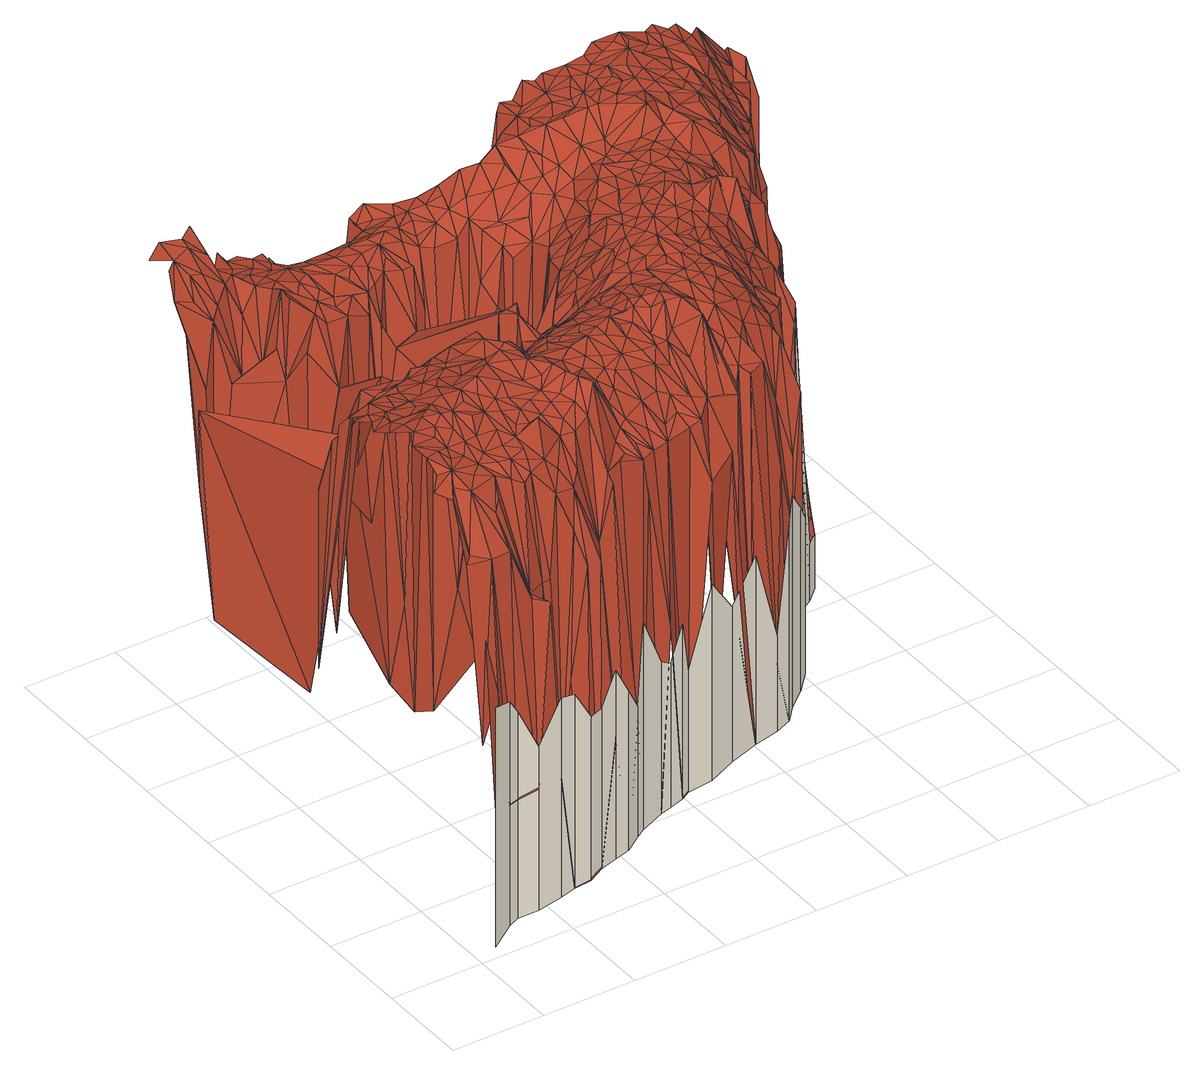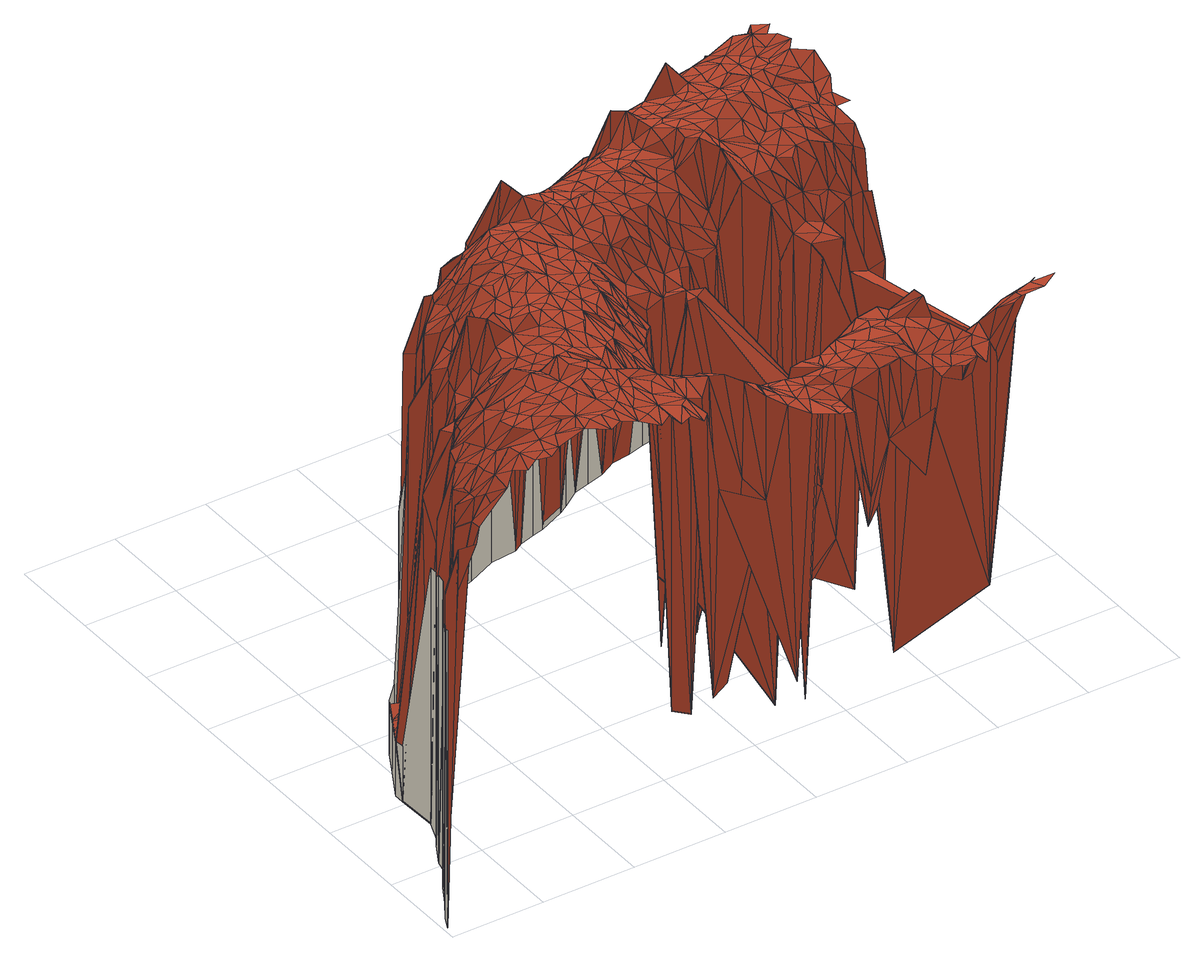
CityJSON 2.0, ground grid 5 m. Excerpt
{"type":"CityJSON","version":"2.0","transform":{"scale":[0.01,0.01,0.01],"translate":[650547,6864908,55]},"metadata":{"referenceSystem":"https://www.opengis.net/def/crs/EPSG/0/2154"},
"CityObjects":{
"building1":{"type":"Building","geometry":[{"type":"MultiSurface","lod":"2","boundaries":[[[0,1,2]],[[1,0,3]],[[4,5,6,7]],[[8,0,2]],[[9,10,3]],[[11,10,12]],[[0,9,3]],[[10,9,12]],[[13,11,12]],[[14,15,11]],[[9,0,8]],[[15,14,16]],[[13,14,11]],[[9,17,12]],[[17,13,12]],[[18,9,8]],[[14,19,16]],[[20,4,7,21]],[[14,13,17]],[[17,9,22]],[[23,19,24]],[[9,18,22]],[[19,14,24]],[[14,17,25]],[[26,27,28]],[[29,17,22]],[[14,30,24]],[[27,31,32]],[[33,23,24]],[[31,23,34]],[[18,35,22]],[[36,20,21,37]],[[27,32,28]],[[30,14,38]],[[23,33,34]],[[39,17,29]],[[40,14,25]],[[30,33,24]],[[17,39,25]],[[41,42,26]],[[41,26,28]],[[14,40,38]],[[43,44,42]],[[45,29,22]],[[32,31,46]],[[30,38,33]],[[35,47,22]],[[48,31,34]],[[39,29,49]],[[29,45,49]],[[31,48,46]],[[41,43,42]],[[47,45,22]],[[39,40,25]],[[33,48,34]],[[32,50,28]],[[45,39,49]],[[51,41,28]],[[33,38,52]],[[53,47,35]],[[54,51,28]],[[51,43,41]],[[55,56,57]],[[38,40,52]],[[50,32,46]],[[43,58,57]],[[48,33,59]],[[55,60,56]],[[50,54,28]],[[40,39,61]],[[53,45,47]],[[33,52,59]],[[62,36,37,63]],[[58,43,51]],[[48,64,46]],[[58,55,57]],[[65,53,35]],[[61,39,45]],[[40,66,52]],[[60,67,68]],[[40,69,66]],[[69,40,61]],[[60,55,70]],[[60,71,67]],[[64,48,59]],[[64,50,46]],[[45,53,65]],[[51,54,72]],[[58,51,73]],[[71,60,70]],[[45,65,74]],[[75,61,45]],[[50,76,54]],[[66,77,52]],[[67,71,68]],[[51,78,73]],[[52,79,59]],[[80,58,73]],[[55,58,81]],[[82,45,74]],[[69,83,66]],[[54,76,72]],[[83,69,61]],[[55,81,70]],[[79,64,59]],[[75,45,82]],[[64,76,50]],[[78,51,72]],[[77,79,52]],[[75,83,61]],[[71,84,68]],[[78,80,73]],[[85,58,80]],[[64,79,76]],[[66,83,86]],[[81,58,85]],[[65,87,74]],[[71,70,88]],[[76,78,72]],[[77,66,89]],[[70,81,88]],[[87,82,74]],[[78,85,80]],[[90,62,63,91]],[[68,84,92]],[[84,71,88]],[[79,77,93]],[[94,83,75]],[[94,75,82]],[[66,86,89]],[[90,87,65]],[[76,79,95]],[[81,85,96]],[[78,76,95]],[[85,78,96]],[[94,82,97]],[[82,87,97]],[[83,94,98]],[[81,99,88]],[[83,100,86]],[[99,81,101]],[[78,102,96]],[[103,84,88]],[[77,104,93]],[[100,83,98]],[[81,105,101]],[[84,103,92]],[[105,81,96]],[[104,79,93]],[[104,77,89]],[[79,106,95]],[[79,104,107]],[[108,94,97]],[[102,78,109]],[[78,95,109]],[[87,108,97]],[[106,79,107]],[[87,90,110]],[[86,111,89]],[[100,111,86]],[[99,112,88]],[[94,113,98]],[[112,99,101]],[[112,103,88]],[[102,114,96]],[[111,100,98]],[[110,90,91,115]],[[116,87,110]],[[105,112,101]],[[114,105,96]],[[94,108,113]],[[103,117,92]],[[111,104,89]],[[87,116,118]],[[113,111,98]],[[104,106,107]],[[95,106,109]],[[108,87,118]],[[114,102,109]],[[112,105,119]],[[92,120,121]],[[105,122,119]],[[104,111,123]],[[106,124,109]],[[125,116,110]],[[106,104,126]],[[122,105,114]],[[111,113,127]],[[117,120,92]],[[116,125,118]],[[113,108,128]],[[111,129,123]],[[130,131,121]],[[112,132,103]],[[124,133,109]],[[133,114,109]],[[104,134,126]],[[124,106,135]],[[132,117,103]],[[130,136,131]],[[137,111,127]],[[134,104,123]],[[129,111,137]],[[138,112,119]],[[139,136,140]],[[106,126,135]],[[141,108,118]],[[142,125,110]],[[142,110,115,143]],[[122,114,144]],[[108,141,128]],[[122,138,119]],[[136,130,140]],[[132,112,145]],[[125,141,118]],[[112,138,145]],[[113,146,127]],[[129,147,123]],[[133,124,148]],[[126,134,135]],[[146,113,128]],[[148,124,135]],[[132,120,117]],[[142,141,125]],[[147,134,123]],[[149,150,139]],[[147,129,137]],[[151,114,133]],[[114,151,144]],[[138,122,152]],[[153,139,140]],[[146,137,127]],[[149,139,154]],[[155,122,144]],[[122,155,152]],[[141,146,128]],[[154,139,153]],[[138,132,145]],[[141,142,156]],[[130,153,140]],[[134,147,157]],[[149,158,159]],[[120,132,160]],[[151,133,148]],[[134,161,135]],[[162,130,121]],[[120,162,121]],[[163,147,137]],[[134,157,161]],[[146,141,164]],[[155,138,152]],[[142,165,156]],[[146,163,137]],[[166,142,143,167]],[[168,149,154]],[[169,148,135]],[[151,155,144]],[[132,138,170]],[[153,130,171]],[[132,172,160]],[[168,154,153]],[[157,147,173]],[[151,148,174]],[[175,141,156]],[[141,175,164]],[[161,169,135]],[[172,132,170]],[[147,163,173]],[[165,176,156]],[[155,151,177]],[[149,168,178]],[[138,155,179]],[[158,149,180]],[[181,146,164]],[[182,138,179]],[[163,146,183]],[[168,153,184]],[[138,182,185]],[[138,185,170]],[[176,175,156]],[[148,186,174]],[[120,160,187]],[[157,188,161]],[[155,177,179]],[[172,189,160]],[[180,149,178]],[[169,186,148]],[[188,157,173]],[[146,181,183]],[[178,168,184]],[[175,181,164]],[[130,190,171]],[[186,151,174]],[[191,153,171]],[[163,192,173]],[[189,193,160]],[[151,186,177]],[[194,169,161]],[[176,165,195]],[[185,182,179]],[[153,191,184]],[[192,163,183]],[[196,158,180]],[[197,172,170]],[[195,166,167,198]],[[175,176,195]],[[188,194,161]],[[185,197,170]],[[160,193,187]],[[192,188,173]],[[197,189,172]],[[162,190,130]],[[177,199,179]],[[162,120,187]],[[177,186,200]],[[169,194,201]],[[202,178,184]],[[193,189,203]],[[202,180,178]],[[181,204,183]],[[181,175,205]],[[199,185,179]],[[206,191,171]],[[207,175,195]],[[177,200,199]],[[191,202,184]],[[208,186,169]],[[204,192,183]],[[196,180,209]],[[208,169,201]],[[197,185,210]],[[188,192,211]],[[212,175,207]],[[213,206,171]],[[190,213,171]],[[193,203,187]],[[194,188,214]],[[209,180,202]],[[210,185,199]],[[175,212,205]],[[204,181,205]],[[202,191,215]],[[189,216,203]],[[189,197,216]],[[196,209,217]],[[192,204,211]],[[191,206,215]],[[194,218,201]],[[186,219,200]],[[207,195,220]],[[221,195,198,222]],[[186,208,219]],[[218,194,214]],[[200,219,199]],[[203,216,223]],[[218,208,201]],[[212,207,220]],[[224,188,211]],[[197,210,225]],[[190,162,226]],[[227,209,202]],[[228,202,215]],[[188,229,214]],[[209,227,217]],[[230,210,199]],[[216,197,231]],[[232,206,213]],[[206,233,215]],[[190,232,213]],[[204,234,211]],[[208,235,219]],[[234,204,205]],[[236,203,223]],[[203,236,187]],[[208,218,237]],[[212,238,205]],[[219,230,199]],[[232,190,239]],[[235,208,237]],[[162,236,226]],[[188,224,229]],[[231,197,225]],[[236,162,187]],[[223,216,231]],[[228,227,202]],[[233,228,215]],[[229,218,214]],[[240,212,220]],[[190,226,241]],[[234,224,211]],[[210,242,225]],[[206,232,243]],[[239,190,241]],[[227,244,217]],[[238,234,205]],[[210,230,245]],[[230,219,246]],[[212,240,247]],[[233,206,243]],[[242,210,245]],[[232,239,241]],[[240,221,222,248]],[[235,249,219]],[[228,233,250]],[[251,212,247]],[[226,236,241]],[[218,252,237]],[[238,212,253]],[[242,231,225]],[[219,249,246]],[[218,229,254]],[[227,228,255]],[[236,223,256]],[[252,218,254]],[[257,235,237]],[[232,258,243]],[[233,259,250]],[[259,228,250]],[[260,230,246]],[[253,212,251]],[[249,235,261]],[[224,234,262]],[[229,224,262]],[[236,263,241]],[[234,238,264]],[[265,233,243]],[[230,260,245]],[[235,257,261]],[[266,232,241]],[[249,260,246]],[[267,227,255]],[[252,257,237]],[[240,268,247]],[[232,266,258]],[[259,233,269]],[[229,270,254]],[[223,231,271]],[[258,265,243]],[[233,265,269]],[[255,228,272]],[[263,266,241]],[[273,242,245]],[[270,229,262]],[[228,259,272]],[[257,249,261]],[[236,274,263]],[[270,252,254]],[[268,251,247]],[[262,234,275]],[[276,234,264]],[[238,253,277]],[[238,278,264]],[[256,223,271]],[[279,267,255]],[[260,280,245]],[[268,240,281]],[[274,236,256]],[[231,242,282]],[[279,255,272]],[[268,253,251]],[[234,276,275]],[[278,238,277]],[[260,249,283]],[[284,240,248,285]],[[240,284,281]],[[286,265,258]],[[274,266,263]],[[280,273,245]],[[257,252,287]],[[266,286,258]],[[249,257,288]],[[270,262,275]],[[253,268,277]],[[289,259,269]],[[278,276,264]],[[280,260,283]],[[249,288,283]],[[252,270,290]],[[259,289,272]],[[284,268,281]],[[242,273,282]],[[266,274,291]],[[265,292,269]],[[293,279,272]],[[277,268,294]],[[287,252,290]],[[286,266,295]],[[278,277,296]],[[279,293,297]],[[274,256,271]],[[292,265,286]],[[298,266,291]],[[299,270,275]],[[288,257,300]],[[300,257,287]],[[266,298,295]],[[276,278,301]],[[268,302,294]],[[302,277,294]],[[292,289,269]],[[289,293,272]],[[301,278,296]],[[303,286,295]],[[276,304,275]],[[277,302,296]],[[280,283,305]],[[268,284,306]],[[273,280,282]],[[270,299,290]],[[231,307,271]],[[283,288,305]],[[291,274,308]],[[298,303,295]],[[302,268,306]],[[303,292,286]],[[304,276,301]],[[300,287,290]],[[304,299,275]],[[309,284,285,310]],[[298,291,308]],[[311,293,289]],[[282,280,312]],[[313,274,271]],[[288,300,314]],[[302,315,296]],[[292,311,289]],[[316,292,303]],[[280,317,312]],[[318,300,290]],[[319,231,282]],[[317,280,305]],[[320,301,296]],[[274,313,308]],[[321,304,301]],[[322,300,318]],[[303,298,323]],[[293,311,324]],[[288,325,305]],[[299,304,326]],[[325,288,314]],[[327,300,322]],[[316,303,323]],[[315,320,296]],[[328,302,306]],[[299,329,290]],[[292,316,330]],[[311,292,331]],[[307,231,332]],[[302,328,315]],[[300,327,314]],[[329,318,290]],[[320,321,301]],[[317,282,312]],[[333,298,308]],[[329,322,318]],[[307,313,271]],[[329,299,326]],[[334,292,330]],[[292,334,331]],[[330,316,323]],[[335,309,310,336]],[[298,333,323]],[[329,327,322]],[[311,337,324]],[[335,328,306]],[[338,304,321]],[[325,317,305]],[[304,338,326]],[[231,319,332]],[[328,320,315]],[[337,311,331]],[[317,339,282]],[[313,333,308]],[[321,320,340]],[[341,325,314]],[[333,313,307]],[[327,329,342]],[[338,329,326]],[[327,343,314]],[[338,321,340]],[[317,344,339]],[[320,328,345]],[[333,346,323]],[[334,347,331]],[[317,325,348]],[[339,349,282]],[[334,330,350]],[[328,335,351]],[[352,330,323]],[[347,337,331]],[[317,353,344]],[[354,333,307]],[[343,327,342]],[[343,341,314]],[[325,341,348]],[[346,352,323]],[[351,335,336,355]],[[353,317,348]],[[347,334,356]],[[344,349,339]],[[320,357,340]],[[329,358,342]],[[349,319,282]],[[346,333,352]],[[329,338,359]],[[330,352,350]],[[357,320,345]],[[334,360,356]],[[361,354,307]],[[333,354,362]],[[353,349,344]],[[358,329,359]],[[328,363,345]],[[360,334,350]],[[328,351,364]],[[341,365,348]],[[358,343,342]],[[366,338,340]],[[367,368,337]],[[361,307,332]],[[367,337,347]],[[343,369,341]],[[352,333,370]],[[333,362,370]],[[338,371,359]],[[367,347,356]],[[363,328,364]],[[341,369,365]],[[372,353,348]],[[357,366,340]],[[349,373,319]],[[374,349,353]],[[375,357,345]],[[362,354,376]],[[360,367,356]],[[365,372,348]],[[377,354,361]],[[378,371,338]],[[349,374,373]],[[366,378,338]],[[352,379,350]],[[380,358,359]],[[363,375,345]],[[380,343,358]],[[381,360,350]],[[372,374,353]],[[382,351,355,383]],[[373,384,319]],[[369,343,385]],[[364,351,386]],[[371,380,359]],[[376,354,377]],[[319,384,332]],[[384,361,332]],[[362,376,370]],[[387,372,365]],[[379,352,370]],[[375,366,357]],[[373,374,388]],[[367,360,389]],[[369,390,365]],[[343,380,385]],[[384,373,388]],[[390,387,365]],[[379,381,350]],[[391,380,371]],[[390,369,385]],[[392,363,364]],[[393,371,378]],[[361,384,394]],[[392,375,363]],[[366,393,378]],[[395,372,387]],[[374,372,396]],[[377,361,397]],[[391,371,398]],[[374,399,388]],[[392,364,386]],[[360,400,389]],[[401,367,389]],[[399,384,388]],[[387,390,402]],[[381,400,360]],[[366,375,403]],[[380,391,398]],[[371,393,398]],[[397,361,394]],[[395,387,402]],[[374,396,399]],[[376,404,370]],[[376,377,397]],[[380,405,385]],[[404,379,370]],[[405,390,385]],[[393,366,406]],[[375,392,403]],[[372,407,396]],[[395,407,372]],[[384,399,394]],[[379,404,381]],[[406,366,403]],[[380,408,405]],[[409,376,410]],[[376,397,410]],[[400,401,389]],[[393,411,398]],[[396,407,399]],[[404,376,409]],[[412,392,386]],[[390,405,413]],[[414,367,401]],[[415,380,398]],[[408,380,415]],[[381,404,416]],[[417,395,402]],[[418,393,406]],[[393,418,411]],[[399,419,394]],[[390,420,402]],[[404,409,410]],[[411,415,398]],[[407,395,421]],[[399,407,422]],[[418,406,403]],[[423,381,416]],[[392,424,403]],[[423,400,381]],[[420,390,413]],[[397,425,410]],[[401,400,426]],[[367,414,427]],[[419,399,422]],[[428,382,383,429]],[[430,397,394]],[[395,417,421]],[[405,408,431]],[[425,404,410]],[[424,392,412]],[[432,412,386]],[[433,407,421]],[[424,418,403]],[[419,430,394]],[[420,417,402]],[[408,415,431]],[[415,411,434]],[[430,425,397]],[[404,435,416]],[[405,436,413]],[[407,433,437]],[[438,401,426]],[[418,439,411]],[[407,440,422]],[[438,414,401]],[[400,438,426]],[[420,413,441]],[[442,418,424]],[[435,423,416]],[[417,420,421]],[[440,419,422]],[[443,404,425]],[[444,433,421]],[[432,424,412]],[[411,439,434]],[[423,438,400]],[[436,405,431]],[[418,442,445]],[[413,436,441]],[[440,407,437]],[[435,404,446]],[[415,447,431]],[[447,415,434]],[[439,418,445]],[[443,425,430]],[[404,443,446]],[[420,444,421]],[[424,432,448]],[[449,442,424]],[[414,438,450]],[[440,451,419]],[[447,436,431]],[[437,433,452]],[[430,419,453]],[[438,423,454]],[[433,444,452]],[[442,449,445]],[[455,420,441]],[[435,456,423]],[[457,443,430]],[[458,447,434]],[[449,424,459]],[[436,455,441]],[[439,458,434]],[[438,460,450]],[[444,420,461]],[[456,435,446]],[[423,456,454]],[[443,457,446]],[[424,462,459]],[[440,437,452]],[[462,424,448]],[[463,439,445]],[[464,457,430]],[[419,451,453]],[[460,438,465]],[[420,455,461]],[[449,463,445]],[[457,456,446]],[[436,447,466]],[[447,458,467]],[[451,440,468]],[[439,463,458]],[[469,438,454]],[[462,449,459]],[[447,467,466]],[[460,470,450]],[[432,471,448]],[[455,436,466]],[[463,449,472]],[[456,457,473]],[[440,474,468]],[[438,469,465]],[[464,430,475]],[[471,428,429,476]],[[474,440,452]],[[457,464,477]],[[460,465,470]],[[456,469,454]],[[478,444,461]],[[475,430,453]],[[444,478,452]],[[472,449,479]],[[480,449,462]],[[458,463,481]],[[458,482,467]],[[455,483,461]],[[456,473,484]],[[485,449,480]],[[486,462,448]],[[463,472,479]],[[449,485,479]],[[473,457,487]],[[467,482,466]],[[483,455,466]],[[465,469,470]],[[474,488,468]],[[487,457,477]],[[489,451,468]],[[482,458,481]],[[490,474,452]],[[471,486,448]],[[456,491,469]],[[464,492,477]],[[451,489,453]],[[478,490,452]],[[491,456,484]],[[483,478,461]],[[488,489,468]],[[463,493,481]],[[473,487,484]],[[494,480,462]],[[493,463,479]],[[482,495,466]],[[492,464,496]],[[469,497,470]],[[494,485,480]],[[495,483,466]],[[488,474,498]],[[486,494,462]],[[474,490,498]],[[493,482,481]],[[464,475,499]],[[492,487,477]],[[485,500,479]],[[496,464,499]],[[469,491,497]],[[487,491,484]],[[478,501,490]],[[502,475,453]],[[500,485,494]],[[482,503,495]],[[504,486,471]],[[478,483,505]],[[506,488,498]],[[490,507,498]],[[506,489,488]],[[503,483,495]],[[489,502,453]],[[508,493,479]],[[509,491,487]],[[504,494,486]],[[482,493,510]],[[503,482,511]],[[501,478,505]],[[500,508,479]],[[497,491,512]],[[492,513,487]],[[490,514,507]],[[511,482,510]],[[515,492,496]],[[516,496,499]],[[475,517,518]],[[501,514,490]],[[491,509,512]],[[519,471,476,520]],[[475,518,499]],[[513,509,487]],[[502,517,475]],[[504,471,521]],[[483,503,522]],[[483,522,505]],[[516,515,496]],[[493,508,510]],[[506,502,489]],[[507,523,498]],[[523,506,498]],[[500,494,524]],[[492,515,513]],[[525,503,511]],[[508,500,524]],[[526,494,504]],[[517,502,518]],[[509,513,527]],[[497,512,528]],[[529,501,505]],[[503,525,530]],[[525,511,510]],[[514,523,507]],[[502,506,531]],[[518,532,499]],[[506,523,533]],[[534,516,499]],[[508,535,510]],[[515,516,536]],[[506,533,531]],[[509,537,512]],[[538,503,530]],[[494,526,524]],[[522,529,505]],[[522,503,538]],[[537,509,527]],[[526,504,521]],[[536,516,534]],[[513,515,539]],[[540,532,518]],[[502,541,518]],[[532,534,499]],[[513,537,527]],[[533,523,531]],[[542,514,501]],[[541,540,518]],[[543,525,510]],[[525,538,530]],[[544,508,524]],[[535,543,510]],[[529,542,501]],[[515,536,545]],[[546,502,531]],[[514,542,523]],[[541,502,547]],[[534,532,548]],[[532,540,549]],[[512,550,528]],[[535,508,551]],[[523,546,531]],[[513,539,552]],[[537,513,552]],[[537,550,512]],[[502,546,547]],[[529,522,553]],[[536,534,554]],[[522,538,553]],[[555,519,520,556]],[[557,526,521]],[[538,525,558]],[[539,515,559]],[[508,544,551]],[[525,543,560]],[[526,561,524]],[[545,536,554]],[[532,562,548]],[[543,535,563]],[[541,564,540]],[[515,545,559]],[[558,525,560]],[[561,544,524]],[[562,534,548]],[[540,564,549]],[[557,521,555]],[[546,523,565]],[[562,532,549]],[[523,542,566]],[[563,535,551]],[[550,537,552]],[[567,541,547]],[[534,562,554]],[[542,529,568]],[[569,529,553]],[[538,569,553]],[[523,566,565]],[[569,538,558]],[[552,539,570]],[[564,541,567]],[[543,571,560]],[[564,562,549]],[[529,569,568]],[[570,539,559]],[[571,543,563]],[[557,572,526]],[[572,561,526]],[[546,573,547]],[[545,554,574]],[[575,558,560]],[[561,572,544]],[[576,542,568]],[[566,542,576]],[[577,546,565]],[[550,552,578]],[[579,557,555]],[[554,562,574]],[[573,567,547]],[[546,577,580]],[[569,558,581]],[[544,582,551]],[[583,555,556,584]],[[571,575,560]],[[544,572,585]],[[559,545,586]],[[564,567,587]],[[558,575,581]],[[573,546,580]],[[562,564,588]],[[552,570,578]],[[566,577,565]],[[582,544,585]],[[572,557,579]],[[571,563,589]],[[590,563,551]],[[591,569,581]],[[592,545,574]],[[593,570,559]],[[566,576,594]],[[567,573,587]],[[595,550,578]],[[596,564,587]],[[577,597,580]],[[569,598,568]],[[550,599,528]],[[566,597,577]],[[569,591,600]],[[564,596,588]],[[598,576,568]],[[575,571,589]],[[545,592,586]],[[562,592,574]],[[597,573,580]],[[597,566,594]],[[575,601,581]],[[563,590,589]],[[593,559,586]],[[601,591,581]],[[602,572,579]],[[570,603,578]],[[598,569,600]],[[572,604,585]],[[582,590,551]],[[576,598,594]],[[562,588,605]],[[573,596,587]],[[604,582,585]],[[603,570,593]],[[601,575,606]],[[607,575,589]],[[608,572,602]],[[592,562,605]],[[591,601,609]],[[604,572,608]],[[575,607,606]],[[603,595,578]],[[610,550,595]],[[573,597,611]],[[600,591,612]],[[603,593,586]],[[588,596,605]],[[613,602,579]],[[614,597,594]],[[615,583,584,616]],[[596,573,617]],[[618,591,609]],[[590,607,589]],[[598,614,594]],[[598,600,612]],[[582,604,619]],[[620,573,611]],[[597,614,621]],[[592,622,586]],[[608,602,613]],[[590,582,619]],[[623,601,606]],[[601,618,609]],[[573,620,617]],[[591,618,612]],[[624,597,621]],[[603,586,625]],[[604,608,626]],[[597,624,611]],[[605,596,617]],[[622,592,605]],[[607,623,606]],[[550,610,599]],[[603,610,595]],[[614,598,627]],[[586,622,625]],[[590,628,607]],[[601,623,629]],[[604,626,619]],[[626,608,613]],[[628,590,619]],[[630,598,612]],[[631,620,611]],[[601,629,632]],[[598,630,627]],[[618,601,632]],[[633,603,625]],[[620,631,617]],[[614,634,621]],[[623,607,635]],[[628,636,607]],[[624,631,611]],[[622,605,637]],[[610,603,638]],[[639,605,617]],[[603,633,638]],[[640,614,627]],[[622,641,625]],[[634,624,621]],[[607,636,635]],[[629,623,632]],[[612,618,642]],[[643,628,619]],[[641,633,625]],[[641,622,637]],[[626,643,619]],[[631,639,617]],[[605,639,637]],[[630,640,627]],[[644,626,613]],[[614,640,645]],[[630,612,642]],[[644,615,616,646]],[[634,614,645]],[[618,632,642]],[[636,628,643]],[[631,624,647]],[[648,623,635]],[[623,649,632]],[[624,634,647]],[[650,633,641]],[[636,648,635]],[[643,626,651]],[[650,641,637]],[[623,648,649]],[[652,610,638]],[[640,630,653]],[[651,626,644]],[[633,652,638]],[[639,631,654]],[[655,631,647]],[[599,610,656]],[[633,650,657]],[[652,633,657]],[[640,658,645]],[[636,643,659]],[[660,630,642]],[[632,661,642]],[[639,662,637]],[[631,655,654]],[[648,636,663]],[[658,634,645]],[[634,664,647]],[[656,610,652]],[[663,636,659]],[[632,649,665]],[[630,660,653]],[[658,640,653]],[[662,650,637]],[[664,634,666]],[[664,655,647]],[[639,654,662]],[[661,632,665]],[[657,650,667]],[[643,651,668]],[[661,660,642]],[[652,657,667]],[[651,644,668]],[[634,669,666]],[[643,668,659]],[[668,644,646,670]],[[649,648,671]],[[634,658,669]],[[655,672,654]],[[673,648,663]],[[649,671,665]],[[667,650,674]],[[672,655,675]],[[676,650,662]],[[673,663,659]],[[655,664,677]],[[654,672,662]],[[678,664,666]],[[679,656,652]],[[655,677,675]],[[680,658,653]],[[660,680,653]],[[648,673,681]],[[668,673,659]],[[660,661,682]],[[669,678,666]],[[679,652,683]],[[664,678,677]],[[671,648,684]],[[685,652,667]],[[686,650,676]],[[687,661,665]],[[688,672,675]],[[684,648,681]],[[650,686,674]],[[658,680,669]],[[677,688,675]],[[685,667,674]],[[672,689,662]],[[671,687,665]],[[680,660,682]],[[690,676,662]],[[679,683,691]],[[692,673,668]],[[652,693,683]],[[672,688,694]],[[661,695,682]],[[692,668,670,696]],[[697,678,669]],[[689,672,694]],[[695,661,687]],[[678,698,677]],[[689,690,662]],[[673,699,681]],[[680,697,669]],[[693,652,685]],[[690,686,676]],[[686,685,674]],[[698,688,677]],[[695,680,682]],[[699,673,692]],[[683,700,691]],[[671,684,701]],[[687,671,701]],[[678,697,702]],[[703,684,681]],[[698,678,702]],[[688,704,694]],[[699,703,681]],[[680,695,705]],[[686,706,685]],[[707,690,689]],[[693,700,683]],[[708,695,687]],[[680,709,697]],[[688,698,710]],[[706,693,685]],[[690,711,686]],[[684,703,701]],[[708,687,701]],[[709,680,705]],[[707,689,712]],[[713,689,694]],[[688,710,704]],[[699,692,714]],[[686,711,706]],[[697,709,702]],[[711,690,707]],[[715,692,696,716]],[[717,698,702]],[[695,708,718]],[[703,699,714]],[[693,706,719]],[[700,693,720]],[[704,713,694]],[[711,707,721]],[[698,717,710]],[[689,713,712]],[[709,717,702]],[[722,708,701]],[[695,723,705]],[[706,711,719]],[[707,724,721]],[[725,707,712]],[[709,705,726]],[[703,727,701]],[[693,728,720]],[[729,703,714]],[[723,695,718]],[[724,711,721]],[[724,707,725]],[[730,693,719]],[[727,722,701]],[[731,715,716,732]],[[705,723,726]],[[710,733,704]],[[728,693,734]],[[708,735,718]],[[717,709,736]],[[735,708,722]],[[693,730,734]],[[737,725,712]],[[710,717,738]],[[727,703,739]],[[711,730,719]],[[740,703,729]],[[713,737,712]],[[733,713,704]],[[703,740,739]],[[711,724,741]],[[742,709,726]],[[717,736,738]],[[733,710,738]],[[736,709,742]],[[730,711,743]],[[727,744,722]],[[724,725,745]],[[743,711,741]],[[744,735,722]],[[746,723,718]],[[744,727,739]],[[723,746,726]],[[747,728,734]],[[735,746,718]],[[725,737,748]],[[730,747,734]],[[724,749,741]],[[713,733,750]],[[737,713,748]],[[746,742,726]],[[749,724,745]],[[751,731,732,752]],[[751,740,729]],[[736,753,738]],[[747,730,743]],[[740,754,739]],[[754,744,739]],[[725,755,745]],[[753,733,738]],[[713,750,748]],[[736,742,756]],[[755,725,748]],[[757,743,741]],[[733,758,750]],[[744,759,735]],[[753,736,756]],[[733,753,758]],[[749,757,741]],[[747,743,760]],[[746,735,761]],[[754,740,751]],[[757,749,745]],[[735,759,761]],[[742,746,756]],[[750,758,748]],[[743,757,760]],[[755,757,745]],[[762,744,754]],[[763,747,760]],[[759,744,764]],[[746,765,756]],[[766,746,761]],[[762,754,751]],[[758,767,748]],[[744,762,764]],[[757,755,768]],[[746,766,765]],[[769,755,748]],[[770,753,756]],[[767,758,771]],[[759,772,761]],[[773,763,760]],[[774,751,752,775]],[[767,769,748]],[[762,751,776]],[[753,777,758]],[[765,770,756]],[[772,766,761]],[[757,778,760]],[[755,779,768]],[[772,759,764]],[[753,770,780]],[[769,779,755]],[[758,777,771]],[[778,757,768]],[[766,781,765]],[[778,773,760]],[[777,753,780]],[[782,763,773]],[[781,770,765]],[[766,772,783]],[[762,784,764]],[[769,767,785]],[[781,766,783]],[[786,772,764]],[[779,778,768]],[[784,762,776]],[[779,769,787]],[[788,767,771]],[[782,773,789]],[[770,777,780]],[[787,769,785]],[[777,790,771]],[[784,786,764]],[[773,778,789]],[[791,774,775,792]],[[772,793,783]],[[790,788,771]],[[772,786,793]],[[781,794,770]],[[793,781,783]],[[767,788,785]],[[795,779,787]],[[794,777,770]],[[778,779,796]],[[797,782,789]],[[798,787,785]],[[779,795,796]],[[777,788,790]],[[794,781,799]],[[778,797,789]],[[781,793,800]],[[793,786,801]],[[786,784,802]],[[803,778,796]],[[798,795,787]],[[781,800,799]],[[777,794,804]],[[788,798,785]],[[801,786,802]],[[797,778,805]],[[788,777,806]],[[778,803,807]],[[805,778,807]],[[808,794,799]],[[809,803,796]],[[810,777,804]],[[798,788,811]],[[794,812,804]],[[793,801,813]],[[795,809,796]],[[802,784,813]],[[777,810,806]],[[814,791,792,815]],[[797,805,807]],[[800,808,799]],[[800,793,816]],[[795,798,817]],[[801,802,813]],[[812,794,808]],[[798,811,817]],[[816,793,813]],[[803,818,807]],[[819,788,806]],[[818,803,809]],[[812,810,804]],[[809,795,817]],[[788,819,811]],[[808,800,816]],[[810,820,806]],[[821,797,807]],[[820,819,806]],[[812,808,816]],[[811,819,817]],[[816,814,815,822]],[[823,819,820]],[[818,821,807]],[[810,824,820]],[[810,812,825]],[[824,823,820]],[[825,812,816]],[[826,809,817]],[[826,818,809]],[[824,819,823]],[[825,816,822,827]],[[824,810,828]],[[828,810,825]],[[819,826,817]],[[818,829,821]],[[819,824,830]],[[826,831,818]],[[829,832,821]],[[818,833,829]],[[834,819,830]],[[819,834,826]],[[831,833,818]],[[835,824,828]],[[835,828,825]],[[836,825,827,837]],[[824,838,830]],[[832,829,839]],[[829,833,839]],[[840,824,835]],[[826,834,841]],[[838,834,830]],[[831,826,842]],[[838,824,840]],[[833,831,842]],[[826,841,842]],[[843,836,837,844]],[[833,845,839]],[[834,838,846]],[[834,847,841]],[[845,833,848]],[[847,834,846]],[[848,833,842]],[[841,847,842]],[[838,847,846]],[[849,838,840]],[[849,843,844,850]],[[847,838,849]],[[847,851,842]],[[852,848,842]],[[851,853,842]],[[851,847,854]],[[855,847,849]],[[853,852,842]],[[847,855,854]],[[856,849,850,857]],[[853,851,858]],[[852,853,859]],[[851,854,860]],[[854,855,860]],[[853,861,859]],[[851,862,858]],[[861,853,858]],[[861,852,859]],[[863,856,857,864]],[[862,851,860]],[[852,861,865]],[[862,861,858]],[[861,862,866]],[[866,862,860]],[[865,861,867]],[[866,863,864,868]],[[861,866,867]],[[869,865,867]],[[866,870,867]],[[870,869,867]],[[871,866,868,872]],[[870,866,873]],[[870,873,874]],[[874,871,872,875]]],"semantics":{"surfaces":[{"type":"RoofSurface"},{"type":"WallSurface"}],"values":[0,0,1,0,0,0,0,0,0,0,0,0,0,0,0,0,0,1,0,0,0,0,0,0,0,0,0,0,0,0,0,1,0,0,0,0,0,0,0,0,0,0,0,0,0,0,0,0,0,0,0,0,0,0,0,0,0,0,0,0,0,0,0,0,0,0,0,0,0,0,0,0,1,0,0,0,0,0,0,0,0,0,0,0,0,0,0,0,0,0,0,0,0,0,0,0,0,0,0,0,0,0,0,0,0,0,0,0,0,0,0,0,0,0,0,0,0,0,0,0,0,0,0,1,0,0,0,0,0,0,0,0,0,0,0,0,0,0,0,0,0,0,0,0,0,0,0,0,0,0,0,0,0,0,0,0,0,0,0,0,0,0,0,0,0,0,1,0,0,0,0,0,0,0,0,0,0,0,0,0,0,0,0,0,0,0,0,0,0,0,0,0,0,0,0,0,0,0,0,0,0,0,0,0,0,0,0,0,1,0,0,0,0,0,0,0,0,0,0,0,0,0,0,0,0,0,0,0,0,0,0,0,0,0,0,0,0,0,0,0,0,0,0,0,0,0,0,0,0,0,0,0,0,1,0,0,0,0,0,0,0,0,0,0,0,0,0,0,0,0,0,0,0,0,0,0,0,0,0,0,0,0,0,0,0,0,0,0,0,0,0,0,0,0,0,0,0,0,0,0,0,0,0,0,1,0,0,0,0,0,0,0,0,0,0,0,0,0,0,0,0,0,0,0,0,0,0,0,0,0,0,0,0,0,0,0,0,0,0,0,0,0,0,0,0,0,0,0,0,0,1,0,0,0,0,0,0,0,0,0,0,0,0,0,0,0,0,0,0,0,0,0,0,0,0,0,0,0,0,0,0,0,0,0,0,0,0,0,0,0,0,0,0,0,0,0,0,0,0,0,0,1,0,0,0,0,0,0,0,0,0,0,0,0,0,0,0,0,0,0,0,0,0,0,0,0,0,0,0,0,0,0,0,0,0,0,0,0,0,0,0,0,0,0,0,0,0,0,0,0,0,0,0,0,0,0,0,0,0,0,0,0,0,1,0,0,0,0,0,0,0,0,0,0,0,0,0,0,0,0,0,0,0,0,0,0,0,0,0,0,0,0,0,0,0,0,0,0,0,0,0,0,0,0,0,0,0,0,0,0,0,0,0,0,0,0,0,0,1,0,0,0,0,0,0,0,0,0,0,0,0,0,0,0,0,0,0,0,0,0,0,0,0,0,0,0,0,0,0,0,0,0,0,0,0,0,0,0,0,0,1,0,0,0,0,0,0,0,0,0,0,0,0,0,0,0,0,0,0,0,0,0,0,0,0,0,0,0,0,0,0,0,0,0,0,0,1,0,0,0,0,0,0,0,0,0,0,0,0,0,0,0,0,0,0,0,0,0,0,0,0,0,0,0,0,0,0,0,0,0,0,0,0,0,0,0,0,0,0,0,0,0,0,0,0,0,1,0,0,0,0,0,0,0,0,0,0,0,0,0,0,0,0,0,0,0,0,0,0,0,0,0,0,0,0,0,0,0,0,0,0,0,0,0,0,0,0,0,0,0,0,0,0,0,0,0,0,0,0,0,0,0,0,0,0,0,0,0,0,0,0,0,0,0,0,0,0,0,0,0,0,0,0,0,0,0,0,0,0,0,0,0,1,0,0,0,0,0,0,0,0,0,0,0,0,0,0,0,0,0,0,0,0,0,0,0,0,0,0,0,0,0,0,0,0,0,0,0,0,0,0,0,0,0,0,0,0,0,0,0,0,0,0,0,0,0,0,0,0,0,0,0,0,0,0,0,0,0,0,0,0,0,0,0,0,0,0,0,0,0,0,0,0,0,0,0,0,0,0,0,0,0,1,0,0,0,0,0,0,0,0,0,0,0,0,0,0,0,0,0,0,0,0,0,0,0,0,0,0,0,0,0,0,0,0,0,0,0,0,0,0,0,0,0,0,0,0,0,0,0,0,0,0,0,0,0,0,0,0,0,0,0,0,0,0,0,0,0,0,0,0,0,0,0,0,0,0,0,0,0,0,0,0,1,0,0,0,0,0,0,0,0,0,0,0,0,0,0,0,0,0,0,0,0,0,0,0,0,0,0,0,0,0,0,0,0,0,0,0,0,0,0,0,0,0,0,0,0,0,0,0,0,0,0,0,0,0,0,0,0,0,0,0,0,0,0,0,0,0,0,0,1,0,0,0,0,0,0,0,0,0,0,0,0,0,0,0,0,0,0,0,0,0,0,0,0,0,0,0,0,0,0,0,0,0,0,0,0,0,0,0,0,0,0,0,0,0,0,0,0,0,0,0,1,0,0,0,0,0,0,0,0,0,0,0,0,0,0,0,0,0,0,0,0,0,0,0,0,0,0,0,0,0,0,0,0,0,0,0,0,0,0,0,0,0,0,0,0,0,0,0,0,0,0,0,0,0,0,0,0,0,0,0,0,0,1,0,0,0,0,0,0,0,0,0,0,0,0,0,0,0,0,0,0,0,0,0,0,0,0,0,0,0,0,0,0,0,0,0,0,0,0,0,0,0,0,0,0,0,0,0,0,0,0,0,0,0,0,0,0,0,0,0,0,0,0,0,0,1,0,0,0,0,0,0,0,0,0,0,0,0,0,0,0,0,0,0,0,0,0,0,0,0,0,0,0,0,0,0,0,0,0,0,0,0,0,0,0,0,0,0,0,0,0,0,0,1,0,0,0,0,0,0,0,0,0,0,0,0,0,0,0,0,0,0,0,0,0,0,0,0,0,0,0,0,0,0,0,0,0,0,0,0,0,0,0,0,0,1,0,0,0,0,0,0,0,0,0,0,0,0,0,0,0,0,0,0,0,0,0,0,0,0,0,0,0,0,0,0,0,0,0,0,0,0,0,0,0,0,1,0,0,0,0,0,0,0,0,0,0,0,0,0,0,0,0,0,0,0,0,0,0,0,0,1,0,0,0,0,0,0,0,0,0,0,0,0,0,0,0,0,0,0,0,0,0,0,0,0,0,0,0,0,0,0,0,0,0,0,0,0,0,1,0,0,0,0,0,0,0,0,0,0,0,0,0,0,0,0,0,0,0,0,0,0,0,0,0,0,0,0,0,0,0,0,0,0,0,0,0,0,0,0,1,0,0,0,0,0,0,0,0,0,0,0,0,0,0,0,0,0,0,0,0,0,0,0,0,0,0,0,0,0,0,0,0,1,0,0,0,0,0,0,0,0,0,0,0,0,0,0,0,0,0,0,0,0,0,0,0,0,0,0,0,0,0,0,0,0,0,0,0,0,0,1,0,0,0,0,0,0,0,0,0,0,0,0,0,0,0,0,0,0,0,0,1,0,0,0,0,0,0,0,0,0,1,0,0,0,0,0,0,0,0,0,0,0,0,0,1,0,0,0,0,0,0,0,0,0,0,1,0,0,0,0,0,0,0,0,0,1,0,0,0,0,0,0,0,0,1,0,0,0,0,0,0,0,0,1,0,0,0,0,0,0,1,0,0,0,0,1,0,0,1]}}]}
},
"vertices":[
[192,155,1367],[115,143,1699],[120,68,792],[144,211,1068],[267,173,41],[120,68,41],[120,68,1369],[267,173,1283],[267,173,710],[236,274,2029],[117,302,2027],[127,426,2311],[168,350,2035],[175,497,2326],[210,561,2370],[71,498,2335],[145,584,2353],[241,447,2306],[331,203,697],[140,663,2406],[331,203,41],[331,203,1186],[348,289,2022],[127,755,2425],[230,704,2386],[309,528,2325],[90,1021,2364],[94,895,2430],[192,1038,2369],[339,393,2179],[258,640,2369],[185,831,2436],[207,948,2403],[290,722,2371],[275,795,2392],[445,201,713],[445,201,41],[445,201,948],[335,649,2349],[408,503,2295],[373,585,2328],[211,1115,2349],[144,1114,2342],[175,1196,2324],[96,1194,2321],[483,324,1713],[284,915,2432],[469,291,1712],[309,849,2410],[371,417,2227],[349,963,2424],[247,1158,2339],[391,725,2365],[533,238,1699],[267,1011,2378],[199,1369,2209],[140,1376,2175],[137,1289,2268],[248,1290,2307],[385,810,2389],[98,1482,782],[485,488,2257],[590,230,41],[590,230,1148],[374,896,2429],[590,230,706],[434,636,2336],[172,1480,2017],[168,1585,1691],[464,561,2317],[237,1414,2155],[225,1485,2037],[360,1076,2370],[290,1141,2347],[577,296,705],[553,475,2212],[402,1009,2406],[464,739,2359],[372,1145,2353],[439,895,2419],[315,1215,2331],[297,1351,2257],[588,385,1699],[530,556,2311],[246,1555,881],[340,1292,2314],[546,646,2329],[656,322,714],[296,1501,2047],[577,740,2351],[680,254,41],[680,254,1120],[285,1621,1696],[500,823,2412],[600,496,2244],[471,1031,2417],[390,1256,2328],[641,395,1695],[615,545,2281],[346,1453,2168],[628,593,2311],[352,1361,2283],[434,1151,2359],[350,1522,2047],[584,852,2382],[422,1333,2308],[552,997,2436],[522,929,2418],[710,453,2110],[518,1140,2381],[779,267,41],[635,669,2328],[410,1484,2119],[706,543,2249],[502,1237,2351],[779,267,947],[717,342,1118],[406,1622,1708],[783,415,1898],[423,1408,2243],[445,1706,1803],[85,2442,1668],[494,1344,2315],[660,828,2370],[552,1070,2408],[807,338,1733],[613,951,2413],[718,611,2436],[770,526,2184],[682,741,2338],[207,2496,424],[127,2496,1172],[513,1600,2042],[583,1225,2354],[680,903,2389],[660,1027,2451],[96,2559,2014],[745,722,2333],[561,1497,2171],[95,2657,2144],[194,2541,1682],[826,478,2080],[871,316,41],[871,316,933],[576,1317,2333],[476,1508,2123],[846,623,2277],[755,811,2355],[650,1131,2398],[177,2785,2263],[129,2748,2248],[657,1284,2348],[560,1411,2309],[265,2593,2004],[200,2652,2100],[631,1378,2320],[900,370,1710],[740,888,2379],[174,2897,2304],[67,2821,2289],[500,1737,2027],[769,982,2409],[559,2236,35],[831,751,2330],[876,526,2134],[967,346,708],[967,346,41],[967,346,1088],[228,2730,2195],[769,1104,2431],[601,1580,2071],[325,2530,1671],[572,1663,2043],[834,851,2355],[699,1221,2378],[977,496,1703],[956,429,1206],[687,1319,2345],[297,2727,2178],[696,1433,2305],[286,2827,2269],[935,628,2266],[629,1464,2249],[910,689,2310],[324,2641,2039],[673,1523,2189],[820,1199,2384],[607,2182,1273],[912,877,2360],[655,1704,2036],[529,2391,1685],[398,2557,1672],[916,800,2339],[584,1769,1235],[867,958,2386],[1054,368,41],[291,2881,2286],[702,1628,2069],[1054,368,924],[797,1446,2319],[791,1329,2346],[877,1072,2428],[410,2708,2088],[651,1792,2012],[1012,747,2335],[1032,672,2289],[487,2521,1702],[1055,498,2000],[877,1158,2435],[380,2807,2207],[763,1538,2201],[979,823,2348],[1062,552,2031],[505,2428,1854],[962,943,2387],[433,2604,1968],[732,1719,753],[362,2926,2302],[956,1051,2419],[878,1293,2421],[1148,435,705],[1148,435,41],[1148,435,767],[713,1815,266],[1054,882,2409],[807,1675,1980],[568,2275,1896],[446,2846,2078],[484,2764,2078],[1040,967,2406],[871,1459,2322],[803,1746,116],[551,2465,2148],[523,2631,2079],[1069,809,2418],[927,1194,2439],[684,2183,1708],[961,1131,2417],[1114,748,2403],[552,2391,2138],[1201,468,41],[656,2342,2039],[835,1635,171],[568,2559,2087],[461,2921,2070],[894,1527,886],[897,1379,2404],[1145,572,2050],[1201,468,1194],[981,1351,2142],[502,2713,2079],[1212,635,2033],[1035,1142,2338],[1189,678,2082],[1044,1059,2392],[524,2821,2063],[747,2196,436],[1067,1203,2309],[647,2473,2070],[565,2741,2060],[976,1420,2063],[981,1234,2401],[1115,930,2336],[673,2270,2021],[1159,813,2283],[626,2616,2077],[716,2410,2047],[539,2967,2062],[1281,586,1997],[615,2691,2058],[1128,1027,2355],[875,2237,792],[623,2798,2043],[1014,1541,456],[795,2279,2009],[1190,952,2330],[1210,871,2304],[1243,721,2115],[1224,790,2221],[542,2897,2056],[1019,1472,2024],[1267,521,1824],[1113,1592,1710],[1051,1406,2105],[1341,531,41],[1341,531,884],[705,2541,2079],[1138,1161,2332],[1099,1290,2252],[691,2745,2035],[1215,1089,2361],[775,2350,2028],[753,2709,2042],[668,2870,2035],[1288,664,2047],[764,2467,2063],[1286,743,2136],[615,2914,2045],[803,2410,2038],[1250,1015,2341],[1184,1233,2314],[1289,840,2244],[1361,619,1999],[768,2576,2084],[1292,917,2311],[1167,1396,2169],[1406,547,1050],[980,2272,1136],[889,2382,2029],[1406,547,41],[1406,547,841],[731,2815,2022],[1117,1511,2023],[929,2304,1946],[1221,1287,2300],[1384,710,2062],[774,2646,2069],[1200,1481,2080],[1252,1114,2361],[1243,1746,400],[1413,797,2151],[1333,896,2297],[1214,1188,2330],[891,2525,2063],[742,2898,2020],[1238,1384,2217],[1315,986,2332],[1262,1226,2327],[1450,639,2002],[1329,1115,2364],[840,2633,2076],[799,2776,2004],[1264,1768,1423],[973,2377,2016],[838,2702,2051],[1489,573,41],[1489,573,1012],[819,2885,1496],[1417,970,2316],[1191,1606,1712],[1411,893,2273],[1300,1331,2290],[1323,1178,2347],[1376,1252,2332],[1213,1539,2031],[1490,720,2033],[928,2471,2050],[886,2793,1771],[1270,1466,2120],[1259,1621,1193],[956,2621,2076],[1540,604,41],[987,2540,2064],[1270,1539,2046],[1010,2327,1850],[1540,604,713],[902,2714,2044],[1517,834,2145],[1411,1160,2359],[1409,1089,2354],[960,2714,2043],[1080,2305,1706],[1029,2408,2021],[1585,764,2044],[1604,686,1993],[1351,1405,2228],[1558,907,2239],[976,2819,1718],[826,2971,1921],[1396,1333,2303],[1061,2510,2050],[1496,1048,2330],[1365,1557,2060],[1270,1695,165],[1327,1648,2024],[1585,822,2110],[1114,2458,2031],[1134,2365,76],[1523,959,2299],[1082,2591,2066],[1499,1190,2361],[1058,2675,2065],[1683,621,41],[1683,621,1131],[1303,1800,2100],[1464,1265,2333],[1683,621,1696],[1376,1468,2156],[1308,1742,153],[1007,2776,1917],[1460,1358,2307],[1503,1119,2357],[1680,705,1998],[1607,968,2290],[1364,1826,2087],[1439,1525,2115],[1406,1632,2013],[1227,2357,1713],[1575,1114,2342],[1381,1762,2093],[1135,2749,2025],[1076,2818,1436],[1473,1440,2244],[1691,807,2065],[1182,2598,2073],[1556,1257,2350],[1651,917,2191],[1438,1659,2012],[1568,1178,2363],[1170,2527,2046],[1201,2438,2018],[1619,1028,2311],[1771,714,540],[1547,1333,2323],[1139,2888,1335],[1632,1191,2364],[1154,2656,2078],[1544,1474,2221],[1677,979,2277],[1426,1837,2092],[1604,1478,2261],[1530,1546,2132],[1453,1769,1423],[1212,2711,2053],[1774,799,2031],[1264,2442,2012],[1147,2798,1753],[1147,2982,1513],[1840,692,41],[1840,692,903],[1314,2387,122],[1654,1264,2360],[1840,692,1765],[1485,1627,2049],[1696,1142,2363],[1253,2657,2086],[1680,1357,2329],[1555,1696,2011],[1227,2797,2017],[1750,1108,2401],[1537,1767,1419],[1605,1416,2297],[1764,926,2181],[1339,2459,1736],[1600,1592,2116],[1736,1030,2293],[1295,2583,2054],[1699,1223,2377],[1893,711,717],[1836,925,2398],[1228,2911,2020],[1578,1850,243],[1648,1671,2106],[1602,1935,764],[1283,2728,2059],[1692,1449,2300],[1332,2666,2067],[1357,2529,2031],[1771,1186,2400],[1865,798,2016],[1227,2855,2015],[1667,1531,2216],[1929,775,2000],[1829,1090,2403],[1416,2429,1117],[1301,2827,2032],[1755,1393,2327],[1762,1271,2378],[1600,1794,1995],[1374,2759,2061],[1322,2932,2056],[2008,749,41],[1831,1001,2401],[1381,2589,2045],[1686,1739,2116],[1639,2021,1695],[2008,749,1087],[1420,2500,2018],[1766,1568,2286],[1925,1028,2244],[1956,829,2017],[1857,1202,2354],[1851,1267,2366],[1810,1476,2319],[1418,2677,2070],[1920,921,2091],[2013,781,427],[1493,2592,2077],[1653,1846,2023],[1710,1922,2040],[1725,1646,2207],[1433,2742,2076],[1539,2492,2027],[1932,1136,2319],[2015,900,2056],[1859,1345,2353],[1536,2392,1422],[1426,2855,2057],[1735,1800,2138],[1642,2313,1707],[2004,991,2159],[1833,1642,2298],[1760,1982,2056],[1868,1435,2338],[2057,863,2018],[1842,1550,2315],[1757,1863,2131],[1778,1754,2209],[2010,1088,2288],[1507,2706,2107],[1973,1243,2350],[1932,1300,2367],[1513,2788,2097],[1561,2594,2122],[1866,1696,2303],[1617,2513,2095],[1605,2395,1816],[1720,2032,790],[1710,2113,779],[2149,782,41],[2149,782,569],[2149,782,417],[1924,1526,2339],[1853,1766,2274],[2090,992,2134],[1998,1312,2363],[2154,905,2020],[1580,2669,2151],[1540,2906,641],[1921,1639,2325],[1951,1391,2364],[1825,1914,2148],[1705,2283,163],[1823,1830,2199],[1705,2365,1994],[2051,1159,2309],[1651,2455,2058],[1600,2742,2156],[1990,1461,2360],[1643,2576,2168],[1741,2178,1146],[1800,2124,2020],[1950,1727,2319],[2064,1272,2339],[2147,1060,2155],[1732,2440,2075],[1887,1939,2215],[1828,2035,2089],[1732,2318,1944],[1786,2245,188],[1644,2807,1631],[2168,1148,2225],[1688,2693,2239],[2010,1548,2359],[1756,2413,2071],[2240,818,41],[2240,818,1128],[2233,880,1427],[2056,1434,2360],[1761,2530,2188],[2074,1347,2348],[2208,988,1727],[1826,2304,2008],[2121,1236,2312],[1848,2197,2032],[1952,1877,2299],[1996,1822,2317],[1903,2092,2132],[2035,1682,2346],[2048,1618,2355],[1761,2637,2278],[2159,1324,2320],[2281,990,1702],[1986,2062,2237],[1858,2382,2088],[2145,1393,2334],[2015,1757,2329],[1988,1940,2294],[1744,2760,1766],[2309,897,1043],[1936,2009,2219],[2123,1465,2348],[2267,1166,2156],[2309,897,41],[2309,897,1220],[2243,1073,2093],[1878,2490,2212],[1924,2166,2122],[1904,2280,2056],[2227,1273,2278],[2293,1236,2177],[2113,1560,2364],[1911,2441,2166],[1850,2566,2279],[2069,1806,2335],[1826,2756,658],[1960,2235,2112],[2041,1894,2316],[2121,1749,2357],[1957,2884,1856],[2119,1637,2365],[2192,1488,2334],[2347,950,1392],[1865,2664,2324],[2321,1088,2045],[1988,2365,2169],[2220,1404,2314],[2285,1330,2234],[2335,1038,2011],[2182,1551,2344],[1923,2788,629],[2051,2113,2268],[2208,1680,2353],[2417,988,1699],[2142,1878,2346],[2417,988,41],[2417,988,1058],[2037,2269,2182],[2246,1600,2331],[2363,1162,2052],[2039,2172,2225],[2077,1970,2316],[1980,2449,2230],[2298,1443,2285],[2135,2055,2320],[1974,2559,2311],[2417,1094,1756],[2184,1810,2361],[2357,1258,2096],[2268,1502,2316],[2250,1765,2353],[2111,2189,2314],[2315,1593,2313],[1972,2640,2343],[2208,2009,2342],[2358,1382,2179],[2384,1333,2109],[2063,2437,2261],[1964,2760,2296],[2092,2366,2212],[2236,1846,2366],[2016,2508,2296],[2307,1720,2331],[2454,1232,2016],[2511,1091,41],[2235,1935,2363],[2511,1091,908],[2186,2162,2315],[2435,1440,2132],[2394,1510,2235],[2096,2596,2387],[2511,1188,87],[2063,2778,2341],[2318,1876,2399],[2180,2347,2275],[2189,2275,2315],[2026,2892,2310],[2046,2643,2366],[2315,1947,2365],[2510,1296,2011],[2371,1790,2333],[2392,1698,2304],[2191,2450,2317],[2464,1366,2050],[2257,2140,2336],[2437,1618,2249],[2269,2057,2349],[2090,2720,2354],[2568,1230,41],[2358,2013,2361],[2568,1230,1211],[2484,1554,2140],[2242,2322,2311],[2551,1373,1773],[2153,2628,2388],[2243,2239,2319],[2163,2555,2421],[2315,2168,2351],[2336,2094,2360],[2077,2942,2317],[2424,1895,2331],[2526,1473,2059],[2457,1785,2401],[2114,2819,2349],[2543,1571,2091],[2213,2721,2393],[2257,2591,2423],[2506,1710,2234],[2319,2255,2338],[2296,2414,2334],[2282,2528,2447],[2119,2898,2337],[2630,1334,41],[2237,2803,2389],[2302,2360,2318],[2508,1808,2398],[2630,1334,1323],[2440,2008,2337],[2396,2192,2365],[2629,1428,1175],[2218,2970,2371],[2607,1635,2068],[2438,2114,2355],[2636,1538,2005],[2423,2306,2354],[2521,1899,2300],[2274,2657,2421],[2327,2512,2460],[2571,1740,2400],[2508,2065,2331],[2450,2232,2364],[2340,2648,2439],[2383,2443,2481],[2484,2346,2499],[2703,1467,1693],[2703,1467,41],[2703,1467,1700],[2493,2163,2346],[2600,1816,2167],[2327,2741,2426],[2246,2906,2392],[2324,2581,2446],[2646,1702,2047],[2631,1927,2203],[2402,2595,2471],[2419,2496,2488],[2555,1999,2305],[2702,1652,1909],[2314,2947,2387],[2716,1479,1800],[2375,2804,2425],[2716,1479,41],[2716,1479,1711],[2537,2287,2393],[2332,2863,2408],[2688,1810,2061],[2567,2112,2319],[2476,2432,2494],[2563,2226,2337],[2724,1597,878],[2777,1561,711],[2429,2680,2462],[2655,2036,2244],[2425,2749,2452],[2739,1722,740],[2495,2558,2495],[2706,1979,2132],[2410,2900,2419],[2562,2483,2461],[2491,2634,2481],[2567,2403,2452],[2854,1565,41],[2854,1565,361],[2649,2217,2414],[2800,1679,402],[2567,2568,2482],[2685,2119,2263],[2516,2715,2480],[2608,2314,2431],[2783,1814,1769],[2479,2796,2456],[2748,1911,2072],[2872,1704,355],[2499,2885,2447],[2861,1775,392],[2755,2032,2129],[2796,1973,2039],[2667,2452,2425],[2581,2652,2497],[2654,2531,2450],[2801,2155,2277],[2672,2361,2409],[2879,1869,1089],[2565,2824,2475],[2929,1633,41],[2929,1633,340],[2929,1633,322],[2832,2267,2286],[2672,2777,2484],[2654,2626,2466],[2740,2239,2374],[2855,2048,2038],[2582,2936,2461],[2872,1964,2011],[2997,1760,327],[2756,2456,2408],[2934,1841,366],[2712,2562,2433],[2830,2434,2373],[2641,2847,2492],[2787,2362,2380],[2997,1760,41],[2997,1760,337],[2940,1940,1723],[2897,2127,2156],[2792,2593,2421],[2748,2679,2454],[2703,2897,2491],[2813,2520,2397],[2950,2048,1464],[2988,1998,1711],[3008,1905,349],[3033,1827,332],[2721,2739,2458],[2915,2199,2158],[2721,2849,2477],[2895,2358,2291],[2801,2799,2444],[3018,2071,775],[2840,2682,2414],[2991,2227,2097],[2883,2475,2361],[3005,2153,950],[3087,1924,338],[3087,1924,41],[3087,1924,341],[3089,1981,41],[2893,2595,2401],[2863,2768,2420],[2971,2481,2247],[2960,2295,2169],[2844,2893,2443],[3089,1981,350],[2968,2356,2197],[3039,2340,2114],[3082,2202,41],[2986,2592,2301],[3082,2202,1465],[3062,2271,1807],[2900,2857,2427],[3037,2421,2158],[2976,2686,2375],[2907,2930,2434],[2981,2777,2395],[3043,2530,2211],[3117,2305,1810],[3127,2319,41],[3127,2319,1520],[3134,2455,2066],[2966,2886,2414],[3157,2358,1474],[3068,2613,2241],[3092,2737,2296],[3157,2358,41],[3157,2358,1531],[3027,2917,2398],[3133,2548,2127],[3150,2620,2145],[3064,2842,2367],[3226,2480,41],[3226,2480,1638],[3163,2679,2162],[3139,2912,2339],[3160,2765,2230],[3214,2596,2088],[3239,2536,1124],[3239,2536,41],[3239,2536,1642],[3233,2719,1811],[3185,2843,2235],[3320,2652,475],[3261,2802,2138],[3306,2727,2078],[3320,2652,41],[3320,2652,1537],[3280,2891,2166],[3380,2758,41],[3354,2827,1803],[3380,2758,1537],[3339,2953,2127],[3398,2894,2084],[3448,2865,41],[3448,2865,1649],[3448,2865,1857],[3482,2933,41],[3482,2933,1692]
]}
